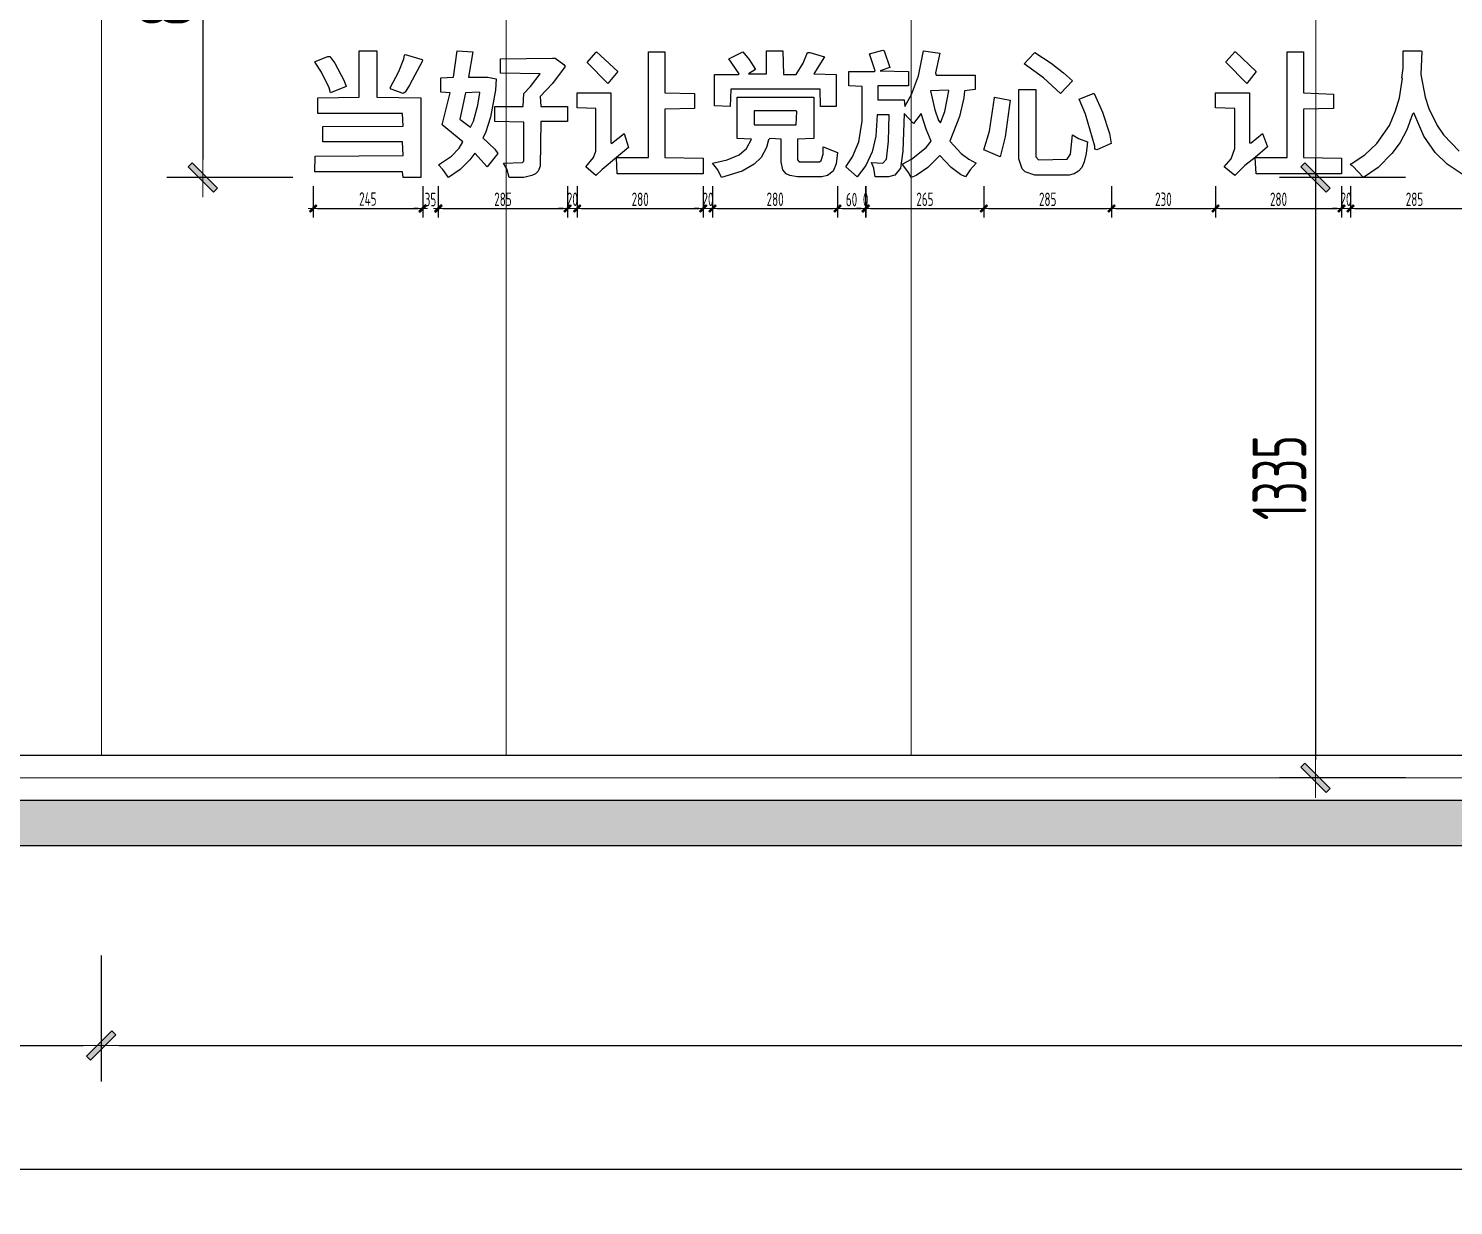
# Model space of a CAD drawing. Header units: millimetres. Extents: x 3119 to 22999, y 1964 to 6765.
# Drawn here: x 8924 to 12092, y 1964 to 4581 of the extents above; entities that cross this region are included whole.
import ezdxf

# ---------------------------------------------------------------- set-up
doc = ezdxf.new("R2010")
doc.units = ezdxf.units.MM
doc.layers.get('Defpoints').update_dxf_attribs({"color": 250})
for name, color, linetype in [('Dim【尺寸标注】', 44, 'Continuous'), ('HATCH【填充】', 250, 'Continuous'), ('Q◆03 公共标注', 44, 'Continuous'), ('WALL', 6, 'Continuous')]:
    doc.layers.add(name, color=color, linetype=linetype)
for name, color, linetype, lineweight in [('FC-FLOOR【地材分格】', 138, 'Continuous', 0), ('RC-STR【天花细线】', 136, 'Continuous', 0), ('WC【完成面】', 20, 'Continuous', 0)]:
    doc.layers.add(name, color=color, linetype=linetype, lineweight=lineweight)
doc.styles.add('CCD_DIM', font='ARCHS.SHX', dxfattribs={"width": 0.7})
doc.dimstyles.new('ZL_1：10', dxfattribs={"dimscale": 10, "dimtxt": 3, "dimasz": 1, "dimexe": 2, "dimexo": 1, "dimgap": 0.5, "dimtad": 1, "dimdec": 0, "dimrnd": 5, "dimdsep": 46, "dimtxsty": 'CCD_DIM', "dimblk": 'WS-cj', "dimblk1": 'WS-cj', "dimblk2": 'WS-cj', "dimcen": 0, "dimclrd": 44, "dimclre": 44, "dimclrt": 2, "dimadec": 0, "dimazin": 0, "dimtfac": 1, "dimtdec": 0, "dimtix": 1, "dimtofl": 0, "dimtmove": 2, "dimatfit": 3, "dimldrblk": 'hl_arrow2', "dimfxl": 5, "dimfxlon": 1, "dimarcsym": 0})
doc.dimstyles.new('ZL_1：40', dxfattribs={"dimscale": 40, "dimtxt": 3, "dimasz": 1, "dimexe": 2, "dimexo": 1, "dimgap": 0.5, "dimtad": 1, "dimdec": 0, "dimrnd": 5, "dimdsep": 46, "dimtxsty": 'CCD_DIM', "dimblk": 'WS-cj', "dimblk1": 'WS-cj', "dimblk2": 'WS-cj', "dimcen": 0, "dimclrd": 44, "dimclre": 44, "dimclrt": 2, "dimadec": 0, "dimazin": 0, "dimtfac": 1, "dimtdec": 0, "dimtix": 1, "dimtofl": 0, "dimtmove": 2, "dimatfit": 3, "dimldrblk": 'hl_arrow2', "dimfxl": 5, "dimfxlon": 1, "dimarcsym": 0})

# ---------------------------------------------------------------- blocks, each defined once
blk = doc.blocks.new('WS-cj')
blk.add_hatch(color=2).paths.add_polyline_path([(0.588, 0.818), (-0.818, -0.588), (-0.588, -0.818), (0.818, 0.588)])
at = {"color": 2, "linetype": 'ByBlock', "lineweight": 0}
for p, q in [((-1.1, 0), (0, 0)), ((0, 0), (1.1, 0))]:
    blk.add_line(p, q, dxfattribs=at)
at = {"color": 2}
blk.add_lwpolyline([(0.588, 0.818), (-0.818, -0.588), (-0.588, -0.818), (0.818, 0.588)], close=True, dxfattribs=at)
blk = doc.blocks.new('*D35')
at = {"layer": 'Defpoints', "color": 0, "transparency": 16777216}
for p in [(4885, 2283.9), (21403.2, 2283.9), (4885, 2043.9)]:
    blk.add_point(p, dxfattribs=at)
at = {"layer": 'Dim【尺寸标注】', "color": 44, "lineweight": -2, "transparency": 16777216}
for p, q in [((4885, 2243.9), (4885, 1963.9)), ((21403.2, 2243.9), (21403.2, 1963.9)), ((21363.2, 2043.9), (4925, 2043.9))]:
    blk.add_line(p, q, dxfattribs=at)
at = {"layer": 'Dim【尺寸标注】', "color": 44, "lineweight": -2, "transparency": 16777216, "xscale": 40, "yscale": 40, "zscale": 40, "rotation": 180}
blk.add_blockref('WS-cj', (4885, 2043.9), dxfattribs=at)
at = {"layer": 'Dim【尺寸标注】', "color": 44, "lineweight": -2, "transparency": 16777216, "xscale": 40, "yscale": 40, "zscale": 40}
blk.add_blockref('WS-cj', (21403.2, 2043.9), dxfattribs=at)
at = {"layer": 'Dim【尺寸标注】', "color": 2, "transparency": 16777216, "insert": (13144.1, 2126.4), "char_height": 120, "attachment_point": 5, "style": 'CCD_DIM'}
blk.add_mtext('16520', dxfattribs=at)
blk = doc.blocks.new('hl_arrow2')
at = {"color": 2}
blk.add_line((-0.221, 0), (-1, 0), dxfattribs=at)
blk.add_lwpolyline([(-0.221, 0), (-0.861, -0.689), (-0.654, -0.862), (0, 0), (-0.654, 0.862), (-0.861, 0.689)], close=True, dxfattribs=at)
for points in [[(-0.861, 0.689), (-0.654, 0.862), (-0.221, 0), (0, 0)], [(-0.861, -0.689), (-0.654, -0.862), (-0.221, 0), (0, 0)]]:
    blk.add_solid(points, dxfattribs=at)
blk = doc.blocks.new('*D36')
at = {"layer": 'Defpoints', "color": 0, "transparency": 16777216}
for p in [(8185, 2559.6), (9085, 2559.6), (9085, 2319.6)]:
    blk.add_point(p, dxfattribs=at)
at = {"layer": 'Dim【尺寸标注】', "color": 44, "lineweight": -2, "transparency": 16777216}
for p, q in [((8185, 2519.6), (8185, 2239.6)), ((9085, 2519.6), (9085, 2239.6)), ((8225, 2319.6), (9045, 2319.6))]:
    blk.add_line(p, q, dxfattribs=at)
at = {"layer": 'Dim【尺寸标注】', "color": 44, "lineweight": -2, "transparency": 16777216, "xscale": 40, "yscale": 40, "zscale": 40, "rotation": 180}
blk.add_blockref('WS-cj', (8185, 2319.6), dxfattribs=at)
at = {"layer": 'Dim【尺寸标注】', "color": 44, "lineweight": -2, "transparency": 16777216, "xscale": 40, "yscale": 40, "zscale": 40}
blk.add_blockref('WS-cj', (9085, 2319.6), dxfattribs=at)
at = {"layer": 'Dim【尺寸标注】', "color": 2, "transparency": 16777216, "insert": (8635, 2402.1), "char_height": 120, "attachment_point": 5, "style": 'CCD_DIM'}
blk.add_mtext('900', dxfattribs=at)
blk = doc.blocks.new('*D37')
at = {"layer": 'Defpoints', "color": 0, "transparency": 16777216}
for p in [(9085, 2559.6), (15385, 2559.6), (15385, 2319.6)]:
    blk.add_point(p, dxfattribs=at)
at = {"layer": 'Dim【尺寸标注】', "color": 44, "lineweight": -2, "transparency": 16777216}
for p, q in [((9085, 2519.6), (9085, 2239.6)), ((15385, 2519.6), (15385, 2239.6)), ((9125, 2319.6), (15345, 2319.6))]:
    blk.add_line(p, q, dxfattribs=at)
at = {"layer": 'Dim【尺寸标注】', "color": 44, "lineweight": -2, "transparency": 16777216, "xscale": 40, "yscale": 40, "zscale": 40, "rotation": 180}
blk.add_blockref('WS-cj', (9085, 2319.6), dxfattribs=at)
at = {"layer": 'Dim【尺寸标注】', "color": 44, "lineweight": -2, "transparency": 16777216, "xscale": 40, "yscale": 40, "zscale": 40}
blk.add_blockref('WS-cj', (15385, 2319.6), dxfattribs=at)
at = {"layer": 'Dim【尺寸标注】', "color": 2, "transparency": 16777216, "insert": (12235, 2399.6), "char_height": 120, "attachment_point": 5, "style": 'CCD_DIM'}
blk.add_mtext('6300', dxfattribs=at)
blk = doc.blocks.new('46464161')
at = {"linetype": 'Continuous'}
for points in [[(12338.7, 252.6), (12366.7, 252.6), (12366.7, 178.6), (12436.7, 177.6), (12436.7, 50.6), (12408.7, 50.6), (12407.7, 59.6), (12267.7, 59.6), (12268.7, 84.6), (12408.7, 85.6), (12407.7, 107.6), (12280.7, 107.6), (12280.7, 131.6), (12408.7, 132.6), (12407.7, 152.6), (12272.7, 152.6), (12272.7, 177.6), (12338.7, 178.6), (12338.7, 252.6)], [(12494.7, 252.6), (12519.7, 250.6), (12512.7, 210.6), (12543.7, 210.6), (12556.7, 207.6), (12555.7, 189.6), (12547.7, 146.6), (12539.7, 121.6), (12535.7, 113.6), (12554.7, 95.6), (12559.7, 88.6), (12542.7, 67.6), (12522.7, 89.6), (12514.7, 78.6), (12499.7, 63.6), (12480.7, 50.6), (12471.7, 63.6), (12464.7, 70.6), (12485.7, 84.6), (12497.7, 97.6), (12503.7, 107.6), (12470.7, 134.6), (12483.7, 185.6), (12468.7, 186.6), (12468.7, 209.6), (12488.7, 210.6), (12494.7, 252.6)], [(12799.7, 250.6), (12825.7, 250.6), (12825.7, 185.6), (12872.7, 184.6), (12872.7, 160.6), (12825.7, 159.6), (12825.7, 82.6), (12886.7, 81.6), (12886.7, 56.6), (12749.7, 56.6), (12748.7, 82.6), (12725.7, 63.6), (12715.7, 53.6), (12699.7, 67.6), (12711.7, 82.6), (12715.7, 92.6), (12715.7, 160.6), (12685.7, 161.6), (12685.7, 185.6), (12739.7, 185.6), (12739.7, 105.6), (12740.7, 104.6), (12760.7, 120.6), (12767.7, 98.6), (12748.7, 82.6), (12799.7, 82.6), (12799.7, 250.6)], [(12715.7, 249.6), (12716.7, 250.6), (12750.7, 219.6), (12734.7, 200.6), (12701.7, 233.6), (12715.7, 249.6)], [(12987.7, 252.6), (13013.7, 252.6), (13014.7, 214.6), (13034.7, 214.6), (13045.7, 232.6), (13052.7, 249.6), (13056.7, 249.6), (13079.7, 242.6), (13062.7, 215.6), (13098.7, 214.6), (13098.7, 163.6), (13073.7, 163.6), (13072.7, 191.6), (12930.7, 191.6), (12929.7, 163.6), (12904.7, 164.6), (12904.7, 214.6), (12942.7, 214.6), (12943.7, 215.6), (12927.7, 239.6), (12949.7, 250.6), (12959.7, 238.6), (12969.7, 222.6), (12958.7, 215.6), (12987.7, 215.6), (12987.7, 252.6)], [(13172.7, 253.6), (13174.7, 252.6), (13183.7, 225.6), (13168.7, 220.6), (13213.7, 219.6), (13213.7, 196.6), (13164.7, 196.6), (13164.7, 174.6), (13206.7, 174.6), (13207.7, 163.6), (13218.7, 182.6), (13229.7, 212.6), (13237.7, 252.6), (13263.7, 248.6), (13256.7, 217.6), (13257.7, 213.6), (13319.7, 213.6), (13319.7, 190.6), (13302.7, 188.6), (13301.7, 177.6), (13294.7, 147.6), (13279.7, 108.6), (13297.7, 88.6), (13309.7, 79.6), (13321.7, 73.6), (13311.7, 62.6), (13304.7, 51.6), (13296.7, 55.6), (13281.7, 66.6), (13263.7, 85.6), (13244.7, 66.6), (13225.7, 53.6), (13217.7, 50.6), (13213.7, 58.6), (13204.7, 70.6), (13204.7, 72.6), (13218.7, 79.6), (13241.7, 98.6), (13249.7, 108.6), (13241.7, 127.6), (13233.7, 152.6), (13221.7, 136.6), (13206.7, 152.6), (13204.7, 92.6), (13200.7, 65.6), (13191.7, 54.6), (13181.7, 51.6), (13160.7, 51.6), (13158.7, 65.6), (13154.7, 74.6), (13172.7, 73.6), (13178.7, 79.6), (13181.7, 108.6), (13182.7, 150.6), (13163.7, 150.6), (13161.7, 116.6), (13155.7, 91.6), (13145.7, 69.6), (13131.7, 51.6), (13113.7, 67.6), (13124.7, 83.6), (13134.7, 107.6), (13139.7, 140.6), (13139.7, 195.6), (13118.7, 196.6), (13118.7, 219.6), (13159.7, 219.6), (13160.7, 220.6), (13151.7, 247.6), (13172.7, 253.6)], [(13816.7, 250.6), (13842.7, 250.6), (13842.7, 185.6), (13890.7, 183.6), (13890.7, 160.6), (13842.7, 159.6), (13842.7, 82.6), (13903.7, 81.6), (13903.7, 56.6), (13767.7, 56.6), (13765.7, 82.6), (13749.7, 69.6), (13733.7, 53.6), (13716.7, 67.6), (13727.7, 80.6), (13733.7, 96.6), (13733.7, 160.6), (13702.7, 161.6), (13702.7, 185.6), (13756.7, 185.6), (13756.7, 105.6), (13759.7, 105.6), (13777.7, 120.6), (13785.7, 99.6), (13765.7, 82.6), (13816.7, 82.6), (13816.7, 250.6)], [(13733.7, 250.6), (13734.7, 250.6), (13767.7, 219.6), (13752.7, 200.6), (13719.7, 233.6), (13719.7, 235.6), (13733.7, 250.6)], [(14001.7, 252.6), (14030.7, 252.6), (14031.7, 251.6), (14029.7, 214.6), (14036.7, 178.6), (14042.7, 160.6), (14055.7, 133.6), (14065.7, 118.6), (14090.7, 92.6)], [(14098.7, 53.6), (14071.7, 71.6), (14052.7, 90.6), (14034.7, 116.6), (14018.7, 153.6), (14016.7, 151.6), (14007.7, 126.6), (13996.7, 106.6), (13983.7, 88.6), (13961.7, 66.6), (13938.7, 50.6), (13921.7, 68.6), (13917.7, 70.6), (13918.7, 72.6), (13940.7, 86.6), (13959.7, 104.6), (13979.7, 133.6), (13989.7, 156.6), (13995.7, 177.6), (14000.7, 208.6), (13999.7, 209.6), (14001.7, 224.6), (14001.7, 252.6)], [(12288.7, 243.6), (12291.7, 243.6), (12299.7, 232.6), (12314.7, 204.6), (12317.7, 195.6), (12292.7, 185.6), (12290.7, 193.6), (12278.7, 218.6), (12268.7, 233.6), (12268.7, 235.6), (12288.7, 243.6)], [(12410.7, 245.6), (12411.7, 246.6), (12438.7, 238.6), (12439.7, 236.6), (12418.7, 197.6), (12411.7, 186.6), (12408.7, 184.6), (12389.7, 191.6), (12387.7, 193.6), (12401.7, 219.6), (12409.7, 239.6), (12410.7, 245.6)], [(12646.7, 240.6), (12650.7, 240.6), (12664.7, 230.6), (12666.7, 227.6), (12646.7, 200.6), (12626.7, 179.6), (12627.7, 163.6), (12670.7, 163.6), (12670.7, 139.6), (12627.7, 139.6), (12626.7, 68.6), (12623.7, 60.6), (12619.7, 56.6), (12613.7, 53.6), (12600.7, 50.6), (12577.7, 50.6), (12573.7, 64.6), (12568.7, 73.6), (12598.7, 74.6), (12600.7, 76.6), (12600.7, 138.6), (12554.7, 139.6), (12554.7, 163.6), (12599.7, 163.6), (12600.7, 184.6), (12611.7, 195.6), (12626.7, 215.6), (12563.7, 216.6), (12563.7, 239.6), (12646.7, 240.6)], [(13413.7, 248.6), (13414.7, 249.6), (13440.7, 232.6), (13460.7, 217.6), (13474.7, 204.6), (13455.7, 184.6), (13428.7, 209.6), (13397.7, 231.6), (13413.7, 248.6)], [(12530.7, 185.6), (12529.7, 186.6), (12507.7, 185.6), (12498.7, 143.6), (12515.7, 130.6), (12520.7, 140.6), (12527.7, 165.6), (12530.7, 185.6)], [(13277.7, 188.6), (13276.7, 189.6), (13248.7, 188.6), (13255.7, 158.6), (13261.7, 141.6), (13264.7, 137.6), (13271.7, 155.6), (13277.7, 188.6)], [(13389.7, 190.6), (13416.7, 190.6), (13416.7, 83.6), (13420.7, 78.6), (13466.7, 79.6), (13471.7, 87.6), (13474.7, 118.6), (13484.7, 112.6), (13498.7, 107.6), (13496.7, 88.6), (13493.7, 75.6), (13489.7, 66.6), (13484.7, 60.6), (13477.7, 56.6), (13469.7, 54.6), (13414.7, 54.6), (13399.7, 59.6), (13394.7, 64.6), (13389.7, 80.6), (13389.7, 190.6)], [(13507.7, 184.6), (13509.7, 184.6), (13522.7, 154.6), (13533.7, 120.6), (13536.7, 104.6), (13513.7, 94.6), (13510.7, 95.6), (13510.7, 100.6), (13495.7, 151.6), (13485.7, 175.6), (13507.7, 184.6)], [(12940.7, 178.6), (13062.7, 178.6), (13062.7, 112.6), (13036.7, 111.6), (13036.7, 78.6), (13039.7, 75.6), (13071.7, 75.6), (13074.7, 77.6), (13077.7, 87.6), (13077.7, 99.6), (13100.7, 90.6), (13098.7, 72.6), (13093.7, 60.6), (13084.7, 53.6), (13075.7, 51.6), (13036.7, 51.6), (13024.7, 53.6), (13018.7, 56.6), (13013.7, 62.6), (13010.7, 75.6), (13010.7, 111.6), (12992.7, 112.6), (12990.7, 110.6), (12987.7, 98.6), (12978.7, 82.6), (12967.7, 71.6), (12948.7, 60.6), (12915.7, 50.6), (12909.7, 62.6), (12901.7, 73.6), (12924.7, 78.6), (12943.7, 86.6), (12955.7, 96.6), (12963.7, 111.6), (12940.7, 112.6), (12940.7, 178.6)], [(13350.7, 177.6), (13350.7, 178.6), (13375.7, 173.6), (13367.7, 115.6), (13359.7, 83.6), (13333.7, 94.6), (13342.7, 124.6), (13350.7, 177.6)], [(13035.7, 155.6), (13034.7, 156.6), (12967.7, 156.6), (12967.7, 134.6), (13034.7, 134.6), (13035.7, 155.6)]]:
    blk.add_lwpolyline(points, dxfattribs=at)
blk = doc.blocks.new('*D42')
at = {"layer": 'Defpoints', "color": 0, "transparency": 16777216}
for p in [(9556.2, 5071.5), (9311.2, 4249.4), (9556.2, 4249.4)]:
    blk.add_point(p, dxfattribs=at)
at = {"layer": 'Q◆03 公共标注', "color": 44, "lineweight": -2, "transparency": 16777216}
for p, q in [((9511.2, 5071.5), (9231.2, 5071.5)), ((9311.2, 5031.5), (9311.2, 4289.4)), ((9511.2, 4249.4), (9231.2, 4249.4))]:
    blk.add_line(p, q, dxfattribs=at)
at = {"layer": 'Q◆03 公共标注', "color": 44, "lineweight": -2, "transparency": 16777216, "xscale": 40, "yscale": 40, "zscale": 40}
for p, rotation in [((9311.2, 5071.5), 90), ((9311.2, 4249.4), 270)]:
    blk.add_blockref('WS-cj', p, dxfattribs=dict(at, rotation=rotation))
at = {"layer": 'Q◆03 公共标注', "color": 2, "transparency": 16777216, "insert": (9228.7, 4660.4), "char_height": 120, "attachment_point": 5, "rotation": 90, "style": 'CCD_DIM'}
blk.add_mtext('820', dxfattribs=at)
blk = doc.blocks.new('*D43')
at = {"layer": 'Defpoints', "color": 0, "transparency": 16777216}
for p in [(12056.2, 4249.4), (11784.9, 2914.6), (12056.2, 2914.6)]:
    blk.add_point(p, dxfattribs=at)
at = {"layer": 'Q◆03 公共标注', "color": 44, "lineweight": -2, "transparency": 16777216}
for p, q in [((11984.9, 4249.4), (11704.9, 4249.4)), ((11784.9, 4209.4), (11784.9, 2954.6)), ((11984.9, 2914.6), (11704.9, 2914.6))]:
    blk.add_line(p, q, dxfattribs=at)
at = {"layer": 'Q◆03 公共标注', "color": 44, "lineweight": -2, "transparency": 16777216, "xscale": 40, "yscale": 40, "zscale": 40}
for p, rotation in [((11784.9, 4249.4), 90), ((11784.9, 2914.6), 270)]:
    blk.add_blockref('WS-cj', p, dxfattribs=dict(at, rotation=rotation))
at = {"layer": 'Q◆03 公共标注', "color": 2, "transparency": 16777216, "insert": (11704.9, 3582), "char_height": 120, "attachment_point": 5, "rotation": 90, "style": 'CCD_DIM'}
blk.add_mtext('1335', dxfattribs=at)
blk = doc.blocks.new('*D47')
at = {"layer": 'Defpoints', "color": 0, "transparency": 16777216}
for p in [(9556.2, 4249.4), (9799.9, 4249.4), (9799.9, 4180.4)]:
    blk.add_point(p, dxfattribs=at)
at = {"layer": 'Q◆03 公共标注', "color": 44, "lineweight": -2, "transparency": 16777216}
for p, q in [((9556.2, 4230.4), (9556.2, 4160.4)), ((9799.9, 4230.4), (9799.9, 4160.4)), ((9566.2, 4180.4), (9789.9, 4180.4))]:
    blk.add_line(p, q, dxfattribs=at)
at = {"layer": 'Q◆03 公共标注', "color": 44, "lineweight": -2, "transparency": 16777216, "xscale": 10, "yscale": 10, "zscale": 10, "rotation": 180}
blk.add_blockref('WS-cj', (9556.2, 4180.4), dxfattribs=at)
at = {"layer": 'Q◆03 公共标注', "color": 44, "lineweight": -2, "transparency": 16777216, "xscale": 10, "yscale": 10, "zscale": 10}
blk.add_blockref('WS-cj', (9799.9, 4180.4), dxfattribs=at)
at = {"layer": 'Q◆03 公共标注', "color": 2, "transparency": 16777216, "insert": (9678, 4201.6), "char_height": 30, "attachment_point": 5, "style": 'CCD_DIM'}
blk.add_mtext('245', dxfattribs=at)
blk = doc.blocks.new('*D48')
at = {"layer": 'Defpoints', "color": 0, "transparency": 16777216}
for p in [(9799.9, 4249.4), (9834.7, 4249.4), (9834.7, 4180.4)]:
    blk.add_point(p, dxfattribs=at)
at = {"layer": 'Q◆03 公共标注', "color": 44, "lineweight": -2, "transparency": 16777216}
for p, q in [((9799.9, 4230.4), (9799.9, 4160.4)), ((9834.7, 4230.4), (9834.7, 4160.4)), ((9789.9, 4180.4), (9779.9, 4180.4)), ((9844.7, 4180.4), (9854.7, 4180.4))]:
    blk.add_line(p, q, dxfattribs=at)
at = {"layer": 'Q◆03 公共标注', "color": 44, "lineweight": -2, "transparency": 16777216, "xscale": 10, "yscale": 10, "zscale": 10}
blk.add_blockref('WS-cj', (9799.9, 4180.4), dxfattribs=at)
at = {"layer": 'Q◆03 公共标注', "color": 44, "lineweight": -2, "transparency": 16777216, "xscale": 10, "yscale": 10, "zscale": 10, "rotation": 180}
blk.add_blockref('WS-cj', (9834.7, 4180.4), dxfattribs=at)
at = {"layer": 'Q◆03 公共标注', "color": 2, "transparency": 16777216, "insert": (9817.3, 4200.4), "char_height": 30, "attachment_point": 5, "style": 'CCD_DIM'}
blk.add_mtext('35', dxfattribs=at)
blk = doc.blocks.new('*D49')
at = {"layer": 'Defpoints', "color": 0, "transparency": 16777216}
for p in [(9834.7, 4249.4), (10122.2, 4249.4), (10122.2, 4180.4)]:
    blk.add_point(p, dxfattribs=at)
at = {"layer": 'Q◆03 公共标注', "color": 44, "lineweight": -2, "transparency": 16777216}
for p, q in [((9834.7, 4230.4), (9834.7, 4160.4)), ((10122.2, 4230.4), (10122.2, 4160.4)), ((9844.7, 4180.4), (10112.2, 4180.4))]:
    blk.add_line(p, q, dxfattribs=at)
at = {"layer": 'Q◆03 公共标注', "color": 44, "lineweight": -2, "transparency": 16777216, "xscale": 10, "yscale": 10, "zscale": 10, "rotation": 180}
blk.add_blockref('WS-cj', (9834.7, 4180.4), dxfattribs=at)
at = {"layer": 'Q◆03 公共标注', "color": 44, "lineweight": -2, "transparency": 16777216, "xscale": 10, "yscale": 10, "zscale": 10}
blk.add_blockref('WS-cj', (10122.2, 4180.4), dxfattribs=at)
at = {"layer": 'Q◆03 公共标注', "color": 2, "transparency": 16777216, "insert": (9978.4, 4201), "char_height": 30, "attachment_point": 5, "style": 'CCD_DIM'}
blk.add_mtext('285', dxfattribs=at)
blk = doc.blocks.new('*D50')
at = {"layer": 'Defpoints', "color": 0, "transparency": 16777216}
for p in [(10122.2, 4249.4), (10143.2, 4249.4), (10143.2, 4180.4)]:
    blk.add_point(p, dxfattribs=at)
at = {"layer": 'Q◆03 公共标注', "color": 44, "lineweight": -2, "transparency": 16777216}
for p, q in [((10122.2, 4230.4), (10122.2, 4160.4)), ((10143.2, 4230.4), (10143.2, 4160.4)), ((10112.2, 4180.4), (10102.2, 4180.4)), ((10153.2, 4180.4), (10163.2, 4180.4))]:
    blk.add_line(p, q, dxfattribs=at)
at = {"layer": 'Q◆03 公共标注', "color": 44, "lineweight": -2, "transparency": 16777216, "xscale": 10, "yscale": 10, "zscale": 10}
blk.add_blockref('WS-cj', (10122.2, 4180.4), dxfattribs=at)
at = {"layer": 'Q◆03 公共标注', "color": 44, "lineweight": -2, "transparency": 16777216, "xscale": 10, "yscale": 10, "zscale": 10, "rotation": 180}
blk.add_blockref('WS-cj', (10143.2, 4180.4), dxfattribs=at)
at = {"layer": 'Q◆03 公共标注', "color": 2, "transparency": 16777216, "insert": (10132.7, 4201), "char_height": 30, "attachment_point": 5, "style": 'CCD_DIM'}
blk.add_mtext('20', dxfattribs=at)
blk = doc.blocks.new('*D51')
at = {"layer": 'Defpoints', "color": 0, "transparency": 16777216}
for p in [(10143.2, 4249.4), (10423.8, 4249.4), (10423.8, 4180.4)]:
    blk.add_point(p, dxfattribs=at)
at = {"layer": 'Q◆03 公共标注', "color": 44, "lineweight": -2, "transparency": 16777216}
for p, q in [((10143.2, 4230.4), (10143.2, 4160.4)), ((10423.8, 4230.4), (10423.8, 4160.4)), ((10153.2, 4180.4), (10413.8, 4180.4))]:
    blk.add_line(p, q, dxfattribs=at)
at = {"layer": 'Q◆03 公共标注', "color": 44, "lineweight": -2, "transparency": 16777216, "xscale": 10, "yscale": 10, "zscale": 10, "rotation": 180}
blk.add_blockref('WS-cj', (10143.2, 4180.4), dxfattribs=at)
at = {"layer": 'Q◆03 公共标注', "color": 44, "lineweight": -2, "transparency": 16777216, "xscale": 10, "yscale": 10, "zscale": 10}
blk.add_blockref('WS-cj', (10423.8, 4180.4), dxfattribs=at)
at = {"layer": 'Q◆03 公共标注', "color": 2, "transparency": 16777216, "insert": (10283.5, 4201), "char_height": 30, "attachment_point": 5, "style": 'CCD_DIM'}
blk.add_mtext('280', dxfattribs=at)
blk = doc.blocks.new('*D52')
at = {"layer": 'Defpoints', "color": 0, "transparency": 16777216}
for p in [(10423.8, 4249.4), (10444.6, 4249.4), (10444.6, 4180.4)]:
    blk.add_point(p, dxfattribs=at)
at = {"layer": 'Q◆03 公共标注', "color": 44, "lineweight": -2, "transparency": 16777216}
for p, q in [((10423.8, 4230.4), (10423.8, 4160.4)), ((10444.6, 4230.4), (10444.6, 4160.4)), ((10413.8, 4180.4), (10403.8, 4180.4)), ((10454.6, 4180.4), (10464.6, 4180.4))]:
    blk.add_line(p, q, dxfattribs=at)
at = {"layer": 'Q◆03 公共标注', "color": 44, "lineweight": -2, "transparency": 16777216, "xscale": 10, "yscale": 10, "zscale": 10}
blk.add_blockref('WS-cj', (10423.8, 4180.4), dxfattribs=at)
at = {"layer": 'Q◆03 公共标注', "color": 44, "lineweight": -2, "transparency": 16777216, "xscale": 10, "yscale": 10, "zscale": 10, "rotation": 180}
blk.add_blockref('WS-cj', (10444.6, 4180.4), dxfattribs=at)
at = {"layer": 'Q◆03 公共标注', "color": 2, "transparency": 16777216, "insert": (10434.2, 4201), "char_height": 30, "attachment_point": 5, "style": 'CCD_DIM'}
blk.add_mtext('20', dxfattribs=at)
blk = doc.blocks.new('*D53')
at = {"layer": 'Defpoints', "color": 0, "transparency": 16777216}
for p in [(10444.6, 4249.4), (10722.4, 4249.4), (10722.4, 4180.4)]:
    blk.add_point(p, dxfattribs=at)
at = {"layer": 'Q◆03 公共标注', "color": 44, "lineweight": -2, "transparency": 16777216}
for p, q in [((10444.6, 4230.4), (10444.6, 4160.4)), ((10722.4, 4230.4), (10722.4, 4160.4)), ((10454.6, 4180.4), (10712.4, 4180.4))]:
    blk.add_line(p, q, dxfattribs=at)
at = {"layer": 'Q◆03 公共标注', "color": 44, "lineweight": -2, "transparency": 16777216, "xscale": 10, "yscale": 10, "zscale": 10, "rotation": 180}
blk.add_blockref('WS-cj', (10444.6, 4180.4), dxfattribs=at)
at = {"layer": 'Q◆03 公共标注', "color": 44, "lineweight": -2, "transparency": 16777216, "xscale": 10, "yscale": 10, "zscale": 10}
blk.add_blockref('WS-cj', (10722.4, 4180.4), dxfattribs=at)
at = {"layer": 'Q◆03 公共标注', "color": 2, "transparency": 16777216, "insert": (10583.5, 4201), "char_height": 30, "attachment_point": 5, "style": 'CCD_DIM'}
blk.add_mtext('280', dxfattribs=at)
blk = doc.blocks.new('*D54')
at = {"layer": 'Defpoints', "color": 0, "transparency": 16777216}
for p in [(10722.4, 4249.4), (10784.5, 4249.4), (10784.5, 4180.4)]:
    blk.add_point(p, dxfattribs=at)
at = {"layer": 'Q◆03 公共标注', "color": 44, "lineweight": -2, "transparency": 16777216}
for p, q in [((10722.4, 4230.4), (10722.4, 4160.4)), ((10784.5, 4230.4), (10784.5, 4160.4)), ((10732.4, 4180.4), (10774.5, 4180.4))]:
    blk.add_line(p, q, dxfattribs=at)
at = {"layer": 'Q◆03 公共标注', "color": 44, "lineweight": -2, "transparency": 16777216, "xscale": 10, "yscale": 10, "zscale": 10, "rotation": 180}
blk.add_blockref('WS-cj', (10722.4, 4180.4), dxfattribs=at)
at = {"layer": 'Q◆03 公共标注', "color": 44, "lineweight": -2, "transparency": 16777216, "xscale": 10, "yscale": 10, "zscale": 10}
blk.add_blockref('WS-cj', (10784.5, 4180.4), dxfattribs=at)
at = {"layer": 'Q◆03 公共标注', "color": 2, "transparency": 16777216, "insert": (10753.4, 4200.4), "char_height": 30, "attachment_point": 5, "style": 'CCD_DIM'}
blk.add_mtext('60', dxfattribs=at)
blk = doc.blocks.new('*D55')
at = {"layer": 'Defpoints', "color": 0, "transparency": 16777216}
for p in [(10784.5, 4249.4), (10785.2, 4249.4), (10785.2, 4180.4)]:
    blk.add_point(p, dxfattribs=at)
at = {"layer": 'Q◆03 公共标注', "color": 44, "lineweight": -2, "transparency": 16777216}
for p, q in [((10784.5, 4230.4), (10784.5, 4160.4)), ((10785.2, 4230.4), (10785.2, 4160.4)), ((10774.5, 4180.4), (10764.5, 4180.4)), ((10795.2, 4180.4), (10805.2, 4180.4))]:
    blk.add_line(p, q, dxfattribs=at)
at = {"layer": 'Q◆03 公共标注', "color": 44, "lineweight": -2, "transparency": 16777216, "xscale": 10, "yscale": 10, "zscale": 10}
blk.add_blockref('WS-cj', (10784.5, 4180.4), dxfattribs=at)
at = {"layer": 'Q◆03 公共标注', "color": 44, "lineweight": -2, "transparency": 16777216, "xscale": 10, "yscale": 10, "zscale": 10, "rotation": 180}
blk.add_blockref('WS-cj', (10785.2, 4180.4), dxfattribs=at)
at = {"layer": 'Q◆03 公共标注', "color": 2, "transparency": 16777216, "insert": (10784.8, 4200.4), "char_height": 30, "attachment_point": 5, "style": 'CCD_DIM'}
blk.add_mtext('0', dxfattribs=at)
blk = doc.blocks.new('*D56')
at = {"layer": 'Defpoints', "color": 0, "transparency": 16777216}
for p in [(10785.2, 4249.4), (11047.8, 4249.4), (11047.8, 4180.4)]:
    blk.add_point(p, dxfattribs=at)
at = {"layer": 'Q◆03 公共标注', "color": 44, "lineweight": -2, "transparency": 16777216}
for p, q in [((10785.2, 4230.4), (10785.2, 4160.4)), ((11047.8, 4230.4), (11047.8, 4160.4)), ((10795.2, 4180.4), (11037.8, 4180.4))]:
    blk.add_line(p, q, dxfattribs=at)
at = {"layer": 'Q◆03 公共标注', "color": 44, "lineweight": -2, "transparency": 16777216, "xscale": 10, "yscale": 10, "zscale": 10, "rotation": 180}
blk.add_blockref('WS-cj', (10785.2, 4180.4), dxfattribs=at)
at = {"layer": 'Q◆03 公共标注', "color": 44, "lineweight": -2, "transparency": 16777216, "xscale": 10, "yscale": 10, "zscale": 10}
blk.add_blockref('WS-cj', (11047.8, 4180.4), dxfattribs=at)
at = {"layer": 'Q◆03 公共标注', "color": 2, "transparency": 16777216, "insert": (10916.5, 4201), "char_height": 30, "attachment_point": 5, "style": 'CCD_DIM'}
blk.add_mtext('265', dxfattribs=at)
blk = doc.blocks.new('*D57')
at = {"layer": 'Defpoints', "color": 0, "transparency": 16777216}
for p in [(11047.8, 4249.4), (11331.1, 4249.4), (11331.1, 4180.4)]:
    blk.add_point(p, dxfattribs=at)
at = {"layer": 'Q◆03 公共标注', "color": 44, "lineweight": -2, "transparency": 16777216}
for p, q in [((11047.8, 4230.4), (11047.8, 4160.4)), ((11331.1, 4230.4), (11331.1, 4160.4)), ((11057.8, 4180.4), (11321.1, 4180.4))]:
    blk.add_line(p, q, dxfattribs=at)
at = {"layer": 'Q◆03 公共标注', "color": 44, "lineweight": -2, "transparency": 16777216, "xscale": 10, "yscale": 10, "zscale": 10, "rotation": 180}
blk.add_blockref('WS-cj', (11047.8, 4180.4), dxfattribs=at)
at = {"layer": 'Q◆03 公共标注', "color": 44, "lineweight": -2, "transparency": 16777216, "xscale": 10, "yscale": 10, "zscale": 10}
blk.add_blockref('WS-cj', (11331.1, 4180.4), dxfattribs=at)
at = {"layer": 'Q◆03 公共标注', "color": 2, "transparency": 16777216, "insert": (11189.5, 4201), "char_height": 30, "attachment_point": 5, "style": 'CCD_DIM'}
blk.add_mtext('285', dxfattribs=at)
blk = doc.blocks.new('*D58')
at = {"layer": 'Defpoints', "color": 0, "transparency": 16777216}
for p in [(11331.1, 4249.4), (11562.5, 4249.4), (11562.5, 4180.4)]:
    blk.add_point(p, dxfattribs=at)
at = {"layer": 'Q◆03 公共标注', "color": 44, "lineweight": -2, "transparency": 16777216}
for p, q in [((11331.1, 4230.4), (11331.1, 4160.4)), ((11562.5, 4230.4), (11562.5, 4160.4)), ((11341.1, 4180.4), (11552.5, 4180.4))]:
    blk.add_line(p, q, dxfattribs=at)
at = {"layer": 'Q◆03 公共标注', "color": 44, "lineweight": -2, "transparency": 16777216, "xscale": 10, "yscale": 10, "zscale": 10, "rotation": 180}
blk.add_blockref('WS-cj', (11331.1, 4180.4), dxfattribs=at)
at = {"layer": 'Q◆03 公共标注', "color": 44, "lineweight": -2, "transparency": 16777216, "xscale": 10, "yscale": 10, "zscale": 10}
blk.add_blockref('WS-cj', (11562.5, 4180.4), dxfattribs=at)
at = {"layer": 'Q◆03 公共标注', "color": 2, "transparency": 16777216, "insert": (11446.8, 4201), "char_height": 30, "attachment_point": 5, "style": 'CCD_DIM'}
blk.add_mtext('230', dxfattribs=at)
blk = doc.blocks.new('*D59')
at = {"layer": 'Defpoints', "color": 0, "transparency": 16777216}
for p in [(11562.5, 4249.4), (11843, 4249.4), (11843, 4180.4)]:
    blk.add_point(p, dxfattribs=at)
at = {"layer": 'Q◆03 公共标注', "color": 44, "lineweight": -2, "transparency": 16777216}
for p, q in [((11562.5, 4230.4), (11562.5, 4160.4)), ((11843, 4230.4), (11843, 4160.4)), ((11572.5, 4180.4), (11833, 4180.4))]:
    blk.add_line(p, q, dxfattribs=at)
at = {"layer": 'Q◆03 公共标注', "color": 44, "lineweight": -2, "transparency": 16777216, "xscale": 10, "yscale": 10, "zscale": 10, "rotation": 180}
blk.add_blockref('WS-cj', (11562.5, 4180.4), dxfattribs=at)
at = {"layer": 'Q◆03 公共标注', "color": 44, "lineweight": -2, "transparency": 16777216, "xscale": 10, "yscale": 10, "zscale": 10}
blk.add_blockref('WS-cj', (11843, 4180.4), dxfattribs=at)
at = {"layer": 'Q◆03 公共标注', "color": 2, "transparency": 16777216, "insert": (11702.7, 4201), "char_height": 30, "attachment_point": 5, "style": 'CCD_DIM'}
blk.add_mtext('280', dxfattribs=at)
blk = doc.blocks.new('*D60')
at = {"layer": 'Defpoints', "color": 0, "transparency": 16777216}
for p in [(11843, 4249.4), (11862.6, 4249.4), (11862.6, 4180.4)]:
    blk.add_point(p, dxfattribs=at)
at = {"layer": 'Q◆03 公共标注', "color": 44, "lineweight": -2, "transparency": 16777216}
for p, q in [((11843, 4230.4), (11843, 4160.4)), ((11862.6, 4230.4), (11862.6, 4160.4)), ((11833, 4180.4), (11823, 4180.4)), ((11872.6, 4180.4), (11882.6, 4180.4))]:
    blk.add_line(p, q, dxfattribs=at)
at = {"layer": 'Q◆03 公共标注', "color": 44, "lineweight": -2, "transparency": 16777216, "xscale": 10, "yscale": 10, "zscale": 10}
blk.add_blockref('WS-cj', (11843, 4180.4), dxfattribs=at)
at = {"layer": 'Q◆03 公共标注', "color": 44, "lineweight": -2, "transparency": 16777216, "xscale": 10, "yscale": 10, "zscale": 10, "rotation": 180}
blk.add_blockref('WS-cj', (11862.6, 4180.4), dxfattribs=at)
at = {"layer": 'Q◆03 公共标注', "color": 2, "transparency": 16777216, "insert": (11852.8, 4201), "char_height": 30, "attachment_point": 5, "style": 'CCD_DIM'}
blk.add_mtext('20', dxfattribs=at)
blk = doc.blocks.new('*D61')
at = {"layer": 'Defpoints', "color": 0, "transparency": 16777216}
for p in [(11862.6, 4249.4), (12147.3, 4249.4), (12147.3, 4180.4)]:
    blk.add_point(p, dxfattribs=at)
at = {"layer": 'Q◆03 公共标注', "color": 44, "lineweight": -2, "transparency": 16777216}
for p, q in [((11862.6, 4230.4), (11862.6, 4160.4)), ((12147.3, 4230.4), (12147.3, 4160.4)), ((11872.6, 4180.4), (12137.3, 4180.4))]:
    blk.add_line(p, q, dxfattribs=at)
at = {"layer": 'Q◆03 公共标注', "color": 44, "lineweight": -2, "transparency": 16777216, "xscale": 10, "yscale": 10, "zscale": 10, "rotation": 180}
blk.add_blockref('WS-cj', (11862.6, 4180.4), dxfattribs=at)
at = {"layer": 'Q◆03 公共标注', "color": 44, "lineweight": -2, "transparency": 16777216, "xscale": 10, "yscale": 10, "zscale": 10}
blk.add_blockref('WS-cj', (12147.3, 4180.4), dxfattribs=at)
at = {"layer": 'Q◆03 公共标注', "color": 2, "transparency": 16777216, "insert": (12005, 4201), "char_height": 30, "attachment_point": 5, "style": 'CCD_DIM'}
blk.add_mtext('285', dxfattribs=at)

msp = doc.modelspace()

# ---------------------------------------------------------------- hatches: boundary and pattern name
at = {"layer": 'FC-FLOOR【地材分格】'}
h = msp.add_hatch(dxfattribs=at)
h.set_pattern_fill('矩形900X1800', color=256, pattern_type=2)
h.set_pattern_definition([(0, (7285, 2964.6), (0, 1800), []), (90, (7285, 2964.6), (-900, 6e-14), [])])
h.paths.add_polyline_path([(7285, 5514.6), (16836.4, 5514.6), (16836.4, 2964.6), (7285, 2964.6)])
at = {"layer": 'HATCH【填充】'}
h = msp.add_hatch(color=256, dxfattribs=at)
h.dxf.hatch_style = 1
h.paths.add_polyline_path([(21553.2, 2864.6), (4705, 2864.6), (4705, 2764.6), (21553.2, 2764.6)])

# ---------------------------------------------------------------- linework, layer by layer
at = {"layer": 'RC-STR【天花细线】'}
msp.add_line((4885, 2964.6), (19609.8, 2964.6), dxfattribs=at)
at = {"layer": 'WALL', "color": 6}
msp.add_lwpolyline([(21553.2, 2864.6), (4705, 2864.6), (4705, 2764.6), (21553.2, 2764.6)], close=True, dxfattribs=at)
at = {"layer": 'WC【完成面】'}
msp.add_line((4855, 2914.6), (21403.2, 2914.6), dxfattribs=at)

# ---------------------------------------------------------------- block references
at = {"xscale": 1.395641419118297, "yscale": 1.395641419118297, "zscale": 1.395641419118297}
msp.add_blockref('46464161', (-7561.5, 4178.8), dxfattribs=at)

# ---------------------------------------------------------------- dimensions: what is measured, and where the dimension line sits
at = {"layer": 'Dim【尺寸标注】'}
for base, p1, p2, picture, middle in [((9085, 2319.6), (8185, 2559.6), (9085, 2559.6), '*D36', (8635, 2402.1)), ((15385, 2319.6), (9085, 2559.6), (15385, 2559.6), '*D37', (12235, 2399.6))]:
    dim = msp.add_linear_dim(base=base, p1=p1, p2=p2, dimstyle='ZL_1：40', dxfattribs=at)
    dim.commit()
    dim.dimension.update_dxf_attribs({"geometry": picture, "text_midpoint": middle})
dim = msp.add_aligned_dim(p1=(21403.2, 2283.9), p2=(4885, 2283.9), distance=240, dimstyle='ZL_1：40', dxfattribs=at)
dim.commit()
dim.dimension.update_dxf_attribs({"geometry": '*D35', "text_midpoint": (13144.1, 2126.4)})
at = {"layer": 'Q◆03 公共标注'}
for base, p1, p2, picture, middle in [((9311.2, 4249.4), (9556.2, 5071.5), (9556.2, 4249.4), '*D42', (9228.7, 4660.4)), ((11784.9, 2914.6), (12056.2, 4249.4), (12056.2, 2914.6), '*D43', (11704.9, 3582))]:
    dim = msp.add_linear_dim(base=base, p1=p1, p2=p2, angle=90, dimstyle='ZL_1：40', dxfattribs=at)
    dim.commit()
    dim.dimension.update_dxf_attribs({"geometry": picture, "text_midpoint": middle})
for base, p1, p2, picture, middle in [((9799.9, 4180.4), (9556.2, 4249.4), (9799.9, 4249.4), '*D47', (9678, 4201.6)), ((9834.7, 4180.4), (9799.9, 4249.4), (9834.7, 4249.4), '*D48', (9817.3, 4200.4)), ((10122.1636, 4180.3663), (9834.6881, 4249.4107), (10122.1636, 4249.4107), '*D49', (9978.4258, 4200.9913)), ((10143.2, 4180.4), (10122.2, 4249.4), (10143.2, 4249.4), '*D50', (10132.7, 4201)), ((10423.8, 4180.4), (10143.2, 4249.4), (10423.8, 4249.4), '*D51', (10283.5, 4201)), ((10444.6, 4180.4), (10423.8, 4249.4), (10444.6, 4249.4), '*D52', (10434.2, 4201)), ((10722.4, 4180.4), (10444.6, 4249.4), (10722.4, 4249.4), '*D53', (10583.5, 4201)), ((10784.5, 4180.4), (10722.4, 4249.4), (10784.5, 4249.4), '*D54', (10753.4, 4200.4)), ((10785.2, 4180.4), (10784.5, 4249.4), (10785.2, 4249.4), '*D55', (10784.8, 4200.4)), ((11047.8, 4180.4), (10785.2, 4249.4), (11047.8, 4249.4), '*D56', (10916.5, 4201)), ((11331.1, 4180.4), (11047.8, 4249.4), (11331.1, 4249.4), '*D57', (11189.5, 4201)), ((11562.5, 4180.4), (11331.1, 4249.4), (11562.5, 4249.4), '*D58', (11446.8, 4201)), ((11843.0312, 4180.3663), (11562.4659, 4249.4107), (11843.0312, 4249.4107), '*D59', (11702.7486, 4200.9913)), ((11862.6, 4180.4), (11843, 4249.4), (11862.6, 4249.4), '*D60', (11852.8, 4201)), ((12147.3, 4180.4), (11862.6, 4249.4), (12147.3, 4249.4), '*D61', (12005, 4201))]:
    dim = msp.add_linear_dim(base=base, p1=p1, p2=p2, dimstyle='ZL_1：10', dxfattribs=at)
    dim.commit()
    dim.dimension.update_dxf_attribs({"geometry": picture, "text_midpoint": middle})

doc.saveas('drawing.dxf')
